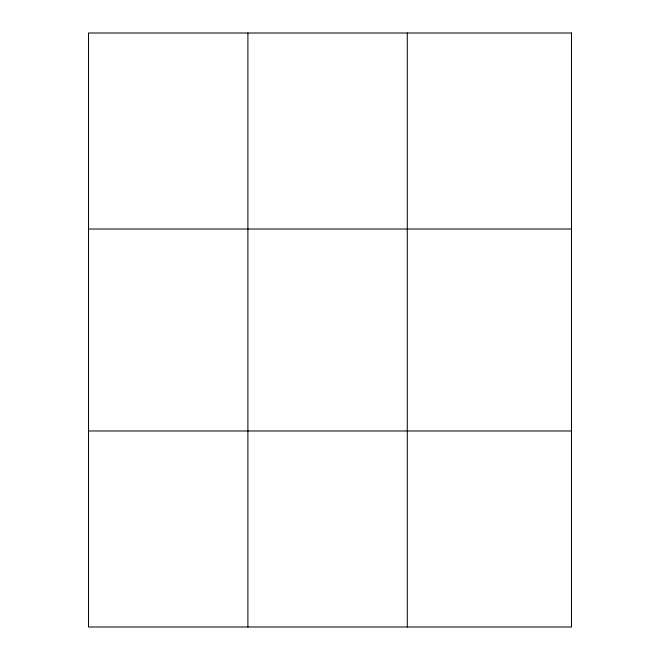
<?xml version="1.0" encoding="UTF-8"?>
<svg xmlns="http://www.w3.org/2000/svg" width="660" height="660" viewBox="0 0 660 660"><rect width="100%" height="100%" fill="white"/><g stroke="black" fill="none" stroke-linecap="round" stroke-linejoin="round"><path stroke-width="0.99" d="M247.896 33L247.896 627M407.278 33L407.278 627M88.514 229.02L571.486 229.02M88.514 430.98L571.486 430.98M571.486 33L571.486 627L88.514 627L88.514 33L571.486 33"/></g></svg>
